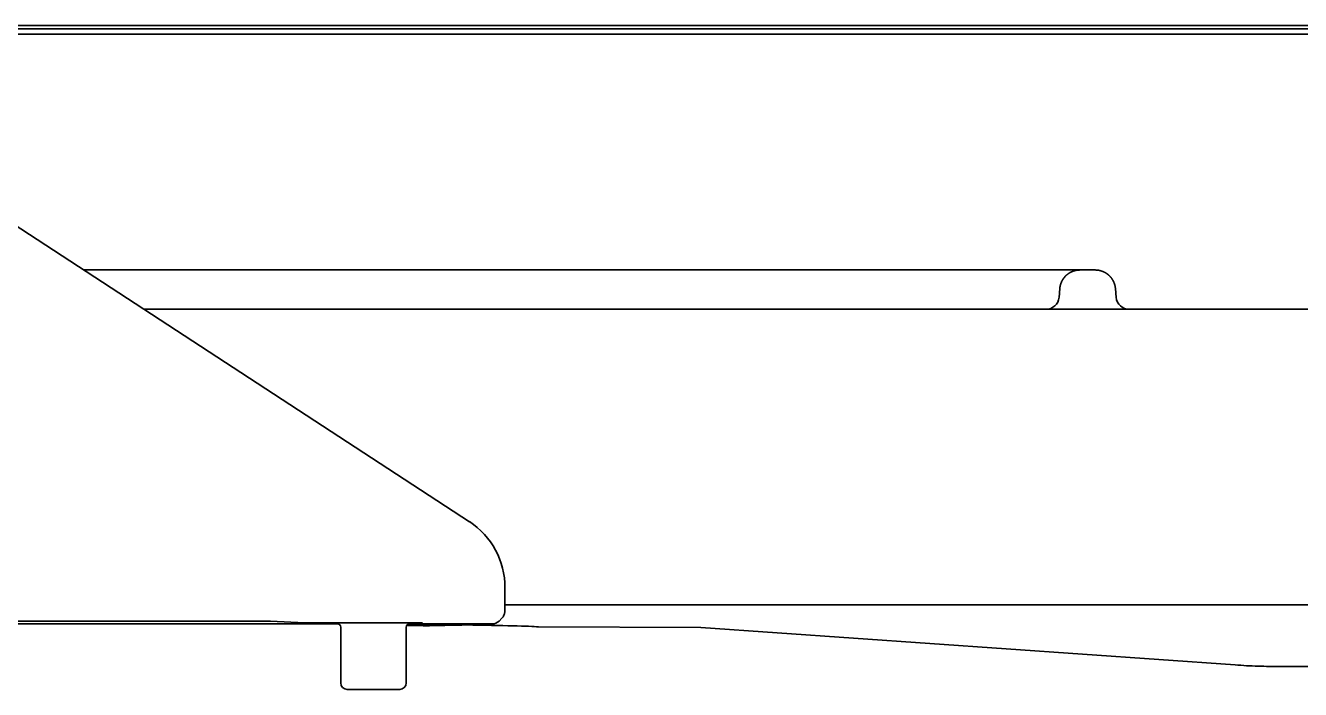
# Model space of a CAD drawing. Extents: x 6336 to 10269, y -393 to 3036.
# Drawn here: x 7774.8 to 7969.4, y 1271 to 1372.3 of the extents above; entities that cross this region are included whole.
import ezdxf

# ---------------------------------------------------------------- set-up
doc = ezdxf.new("R2010")
doc.units = 0
doc.header["$LTSCALE"] = 5
doc.layers.add('1', color=7, linetype='CONTINUOUS', true_color=0xffffff)

msp = doc.modelspace()

# ---------------------------------------------------------------- linework, layer by layer
at = {"layer": '1', "color": 7, "linetype": 'Continuous', "lineweight": 35}
for p, q in [((8105.81, 1372.33), (7477.34, 1372.33)), ((7474.67, 1371.83), (8108.87, 1371.83)), ((7474.67, 1371.03), (8108.87, 1371.03)), ((7737.58, 1365.1), (7842.5, 1296.62)), ((7783.66, 1335.03), (7922.66, 1335.03)), ((7922.66, 1335.03), (7935.71, 1335.03)), ((7935.72, 1335.03), (7938.03, 1335.03)), ((7932.51, 1330.85), (7932.63, 1332.2)), ((7941.12, 1332.2), (7941.24, 1330.85)), ((7792.85, 1329.03), (7832.97, 1329.03)), ((7832.97, 1329.03), (7834.39, 1329.03)), ((7834.39, 1329.03), (7856.25, 1329.03)), ((7857.25, 1329.03), (7878.5, 1329.03)), ((7879.49, 1329.03), (7901.36, 1329.03)), ((7901.36, 1329.03), (7902.78, 1329.03)), ((7902.78, 1329.03), (7981.68, 1329.03)), ((7847.93, 1286.55), (7847.92, 1283.76)), ((7854.06, 1283.95), (7847.93, 1283.95)), ((7863.95, 1283.95), (7854.06, 1283.95)), ((7881.69, 1283.95), (7871.85, 1283.95)), ((7902.33, 1283.95), (7881.69, 1283.95)), ((7902.85, 1283.95), (7902.33, 1283.95)), ((7981.65, 1283.95), (7902.85, 1283.95)), ((7552.53, 1281.03), (7822.37, 1281.03)), ((7812.15, 1281.45), (7554.73, 1281.45)), ((7812.15, 1281.45), (7817.36, 1281.22)), ((7835.36, 1281.18), (7820.28, 1281.18)), ((7832.94, 1280.77), (7835.44, 1280.72)), ((7836.44, 1280.74), (7832.96, 1280.81)), ((7833.01, 1280.87), (7833.01, 1280.87)), ((7833.01, 1280.87), (7835.33, 1280.82)), ((7833.37, 1281.03), (7835.36, 1281.03)), ((7835.25, 1280.84), (7833.83, 1280.86)), ((7835.36, 1280.85), (7835.25, 1280.84)), ((7835.33, 1280.82), (7835.85, 1280.83)), ((7835.64, 1280.86), (7835.36, 1280.85)), ((7835.44, 1280.72), (7836.44, 1280.74)), ((7836.09, 1280.86), (7835.64, 1280.86)), ((7835.85, 1280.83), (7835.88, 1280.84)), ((7835.88, 1280.84), (7836.09, 1280.85)), ((7836.55, 1280.87), (7836.09, 1280.86)), ((7836.09, 1280.85), (7836.53, 1280.85)), ((7836.13, 1280.85), (7836.13, 1280.81)), ((7836.57, 1280.81), (7836.13, 1280.81)), ((7836.13, 1280.81), (7836.63, 1280.8)), ((7836.44, 1280.8), (7836.44, 1280.74)), ((7836.53, 1280.85), (7836.92, 1280.86)), ((7837.19, 1280.87), (7836.55, 1280.87)), ((7837.08, 1280.81), (7836.57, 1280.81)), ((7836.63, 1280.8), (7837.21, 1280.8)), ((7836.92, 1280.86), (7837.32, 1280.86)), ((7837.48, 1280.81), (7837.08, 1280.81)), ((7837.77, 1280.86), (7837.19, 1280.87)), ((7837.21, 1280.8), (7837.85, 1280.8)), ((7837.32, 1280.86), (7837.74, 1280.85)), ((7837.87, 1280.81), (7837.48, 1280.81)), ((7837.74, 1280.85), (7838.08, 1280.85)), ((7838.36, 1280.86), (7837.77, 1280.86)), ((7837.85, 1280.8), (7838.31, 1280.8)), ((7838.31, 1280.82), (7837.87, 1280.81)), ((7838.08, 1280.85), (7838.26, 1280.85)), ((7838.26, 1280.85), (7838.45, 1280.84)), ((7838.31, 1281.03), (7840.08, 1281.03)), ((7838.52, 1280.83), (7838.31, 1280.82)), ((7838.31, 1280.8), (7838.76, 1280.81)), ((7838.72, 1280.85), (7838.36, 1280.86)), ((7838.45, 1280.84), (7838.57, 1280.83)), ((7838.57, 1280.83), (7838.52, 1280.83)), ((7839.01, 1280.84), (7838.72, 1280.85)), ((7838.76, 1280.81), (7839.04, 1280.82)), ((7839.15, 1280.83), (7839.01, 1280.84)), ((7839.04, 1280.82), (7839.15, 1280.83)), ((7843.03, 1281.03), (7845.99, 1281.03)), ((7847.05, 1281.47), (7847.47, 1281.89)), ((7853.05, 1280.58), (7877.82, 1280.47)), ((7822.87, 1272.03), (7822.87, 1280.53)), ((7832.87, 1280.53), (7832.87, 1272.03)), ((7959.39, 1274.77), (7877.82, 1280.47)), ((7972.55, 1274.53), (7966.36, 1274.53)), ((7831.87, 1271.03), (7823.87, 1271.03))]:
    msp.add_line(p, q, dxfattribs=at)
for centre, start, end in [((7930.52, 1331.03), 270, 355), ((7943.23, 1331.03), 185, 270)]:
    msp.add_arc(centre, 2, start, end, dxfattribs=at)
for centre, major_axis, ratio, start_param, end_param in [((7835.93, 1286.55), (6.36, 10.22), 0.99658, 5.267526, 6.261782), ((7822.37, 1280.53), (-0.354, -0.354), 0.999695, 2.356347, 3.926839), ((7833.37, 1280.53), (0.354, -0.354), 0.999695, 2.356347, 3.926839), ((7832.9, 1280.99), (10, -0.04), 0.017452, 5.38361, 6.283185), ((7832.86, 1280.59), (-20.64, 0.09), 0.017455, 3.352523, 4.2555), ((7845.99, 1282.53), (1.06, 1.06), 0.999695, 3.926839, 4.712389), ((7823.87, 1272.03), (0.707, 0.707), 0.999695, 2.356347, 3.926839), ((7831.87, 1272.03), (-0.707, 0.707), 0.999695, 2.356347, 3.926839)]:
    msp.add_ellipse(centre, major_axis=major_axis, ratio=ratio, start_param=start_param, end_param=end_param, dxfattribs=at)
for points, knots in [([(7932.63, 1332.2), (7932.63, 1332.21), (7932.63, 1332.22), (7932.63, 1332.25), (7932.63, 1332.28), (7932.64, 1332.31), (7932.64, 1332.34), (7932.64, 1332.36), (7932.65, 1332.39), (7932.65, 1332.42), (7932.66, 1332.45), (7932.66, 1332.47), (7932.67, 1332.5), (7932.67, 1332.53), (7932.68, 1332.55), (7932.68, 1332.58), (7932.69, 1332.6), (7932.69, 1332.63), (7932.7, 1332.66), (7932.71, 1332.68), (7932.71, 1332.71), (7932.72, 1332.73), (7932.73, 1332.76), (7932.73, 1332.78), (7932.74, 1332.81), (7932.75, 1332.83), (7932.76, 1332.85), (7932.76, 1332.88), (7932.77, 1332.9), (7932.78, 1332.93), (7932.79, 1332.95), (7932.8, 1332.97), (7932.8, 1332.99), (7932.81, 1333.02), (7932.82, 1333.04), (7932.83, 1333.06), (7932.84, 1333.09), (7932.85, 1333.11), (7932.86, 1333.13), (7932.87, 1333.15), (7932.88, 1333.17), (7932.88, 1333.19), (7932.89, 1333.22), (7932.9, 1333.24), (7932.91, 1333.26), (7932.92, 1333.28), (7932.93, 1333.3), (7932.94, 1333.32), (7932.95, 1333.34), (7932.96, 1333.36), (7932.97, 1333.38), (7932.98, 1333.4), (7933, 1333.42), (7933.01, 1333.44), (7933.02, 1333.45), (7933.03, 1333.47), (7933.04, 1333.49), (7933.05, 1333.51), (7933.06, 1333.53), (7933.07, 1333.55), (7933.08, 1333.56), (7933.09, 1333.58), (7933.1, 1333.6), (7933.11, 1333.62), (7933.13, 1333.63), (7933.14, 1333.65), (7933.15, 1333.67), (7933.16, 1333.68), (7933.17, 1333.7), (7933.18, 1333.72), (7933.19, 1333.73), (7933.21, 1333.75), (7933.22, 1333.76), (7933.23, 1333.78), (7933.24, 1333.79), (7933.25, 1333.81), (7933.26, 1333.82), (7933.27, 1333.84), (7933.29, 1333.85), (7933.3, 1333.87), (7933.31, 1333.88), (7933.32, 1333.9), (7933.33, 1333.91), (7933.34, 1333.92), (7933.35, 1333.94), (7933.37, 1333.95), (7933.38, 1333.96), (7933.39, 1333.98), (7933.4, 1333.99), (7933.41, 1334), (7933.42, 1334.02), (7933.44, 1334.03), (7933.45, 1334.04), (7933.46, 1334.05), (7933.47, 1334.06), (7933.48, 1334.08), (7933.49, 1334.09), (7933.5, 1334.1), (7933.51, 1334.11), (7933.53, 1334.12), (7933.54, 1334.13), (7933.55, 1334.14), (7933.56, 1334.16), (7933.57, 1334.17), (7933.58, 1334.18), (7933.59, 1334.19), (7933.6, 1334.2), (7933.61, 1334.21), (7933.64, 1334.23), (7933.67, 1334.26), (7933.72, 1334.3), (7933.76, 1334.34), (7933.81, 1334.37), (7933.86, 1334.41), (7933.91, 1334.44), (7933.95, 1334.48), (7934, 1334.51), (7934.05, 1334.54), (7934.1, 1334.58), (7934.15, 1334.61), (7934.21, 1334.63), (7934.26, 1334.66), (7934.31, 1334.69), (7934.36, 1334.72), (7934.41, 1334.74), (7934.47, 1334.76), (7934.52, 1334.79), (7934.57, 1334.81), (7934.63, 1334.83), (7934.68, 1334.85), (7934.73, 1334.87), (7934.79, 1334.89), (7934.84, 1334.9), (7934.9, 1334.92), (7934.95, 1334.93), (7935.01, 1334.94), (7935.06, 1334.96), (7935.12, 1334.97), (7935.17, 1334.98), (7935.23, 1334.99), (7935.28, 1335), (7935.33, 1335), (7935.39, 1335.01), (7935.44, 1335.01), (7935.5, 1335.02), (7935.55, 1335.02), (7935.61, 1335.02), (7935.66, 1335.03), (7935.7, 1335.03), (7935.72, 1335.03)], [0, 0, 0, 0, 0.006178, 0.012328, 0.01845, 0.024544, 0.03061, 0.036648, 0.042657, 0.048639, 0.054592, 0.060517, 0.066414, 0.072283, 0.078124, 0.083937, 0.089722, 0.095478, 0.101206, 0.106907, 0.112579, 0.118223, 0.123839, 0.129427, 0.134986, 0.140518, 0.146021, 0.151496, 0.156944, 0.162363, 0.167754, 0.173117, 0.178451, 0.183758, 0.189036, 0.194287, 0.199509, 0.204703, 0.209869, 0.215007, 0.220117, 0.225198, 0.230252, 0.235277, 0.240275, 0.245244, 0.250185, 0.255098, 0.259983, 0.26484, 0.269668, 0.274469, 0.279241, 0.283985, 0.288701, 0.293389, 0.298049, 0.302681, 0.307285, 0.31186, 0.316408, 0.320927, 0.325418, 0.329881, 0.334316, 0.338723, 0.343102, 0.347452, 0.351775, 0.356069, 0.360335, 0.364574, 0.368784, 0.372966, 0.377119, 0.381245, 0.385343, 0.389412, 0.393453, 0.397466, 0.401452, 0.405409, 0.409337, 0.413238, 0.417111, 0.420955, 0.424772, 0.42856, 0.43232, 0.436052, 0.439756, 0.443432, 0.447079, 0.450699, 0.45429, 0.457854, 0.461389, 0.464896, 0.468375, 0.471826, 0.475249, 0.478643, 0.48201, 0.485348, 0.488659, 0.491941, 0.495195, 0.498421, 0.501619, 0.514817, 0.527978, 0.541102, 0.554187, 0.567234, 0.580243, 0.593214, 0.606147, 0.619043, 0.6319, 0.64472, 0.657501, 0.670245, 0.682951, 0.695618, 0.708248, 0.72084, 0.733394, 0.745911, 0.758389, 0.770829, 0.783232, 0.795596, 0.807923, 0.820212, 0.832463, 0.844676, 0.856851, 0.868988, 0.881088, 0.893149, 0.905173, 0.917159, 0.929107, 0.941017, 0.952889, 0.964724, 0.97652, 0.988279, 1, 1, 1, 1]), ([(7938.03, 1335.03), (7938.05, 1335.03), (7938.08, 1335.03), (7938.14, 1335.02), (7938.19, 1335.02), (7938.25, 1335.02), (7938.3, 1335.01), (7938.35, 1335.01), (7938.41, 1335), (7938.46, 1335), (7938.51, 1334.99), (7938.57, 1334.98), (7938.62, 1334.97), (7938.68, 1334.96), (7938.73, 1334.95), (7938.78, 1334.93), (7938.83, 1334.92), (7938.89, 1334.91), (7938.94, 1334.89), (7938.99, 1334.87), (7939.04, 1334.86), (7939.09, 1334.84), (7939.14, 1334.82), (7939.19, 1334.8), (7939.24, 1334.78), (7939.29, 1334.76), (7939.34, 1334.74), (7939.39, 1334.71), (7939.44, 1334.69), (7939.49, 1334.66), (7939.54, 1334.64), (7939.58, 1334.61), (7939.63, 1334.58), (7939.68, 1334.55), (7939.72, 1334.52), (7939.77, 1334.49), (7939.81, 1334.46), (7939.86, 1334.43), (7939.9, 1334.4), (7939.94, 1334.37), (7939.99, 1334.33), (7940.03, 1334.3), (7940.07, 1334.26), (7940.12, 1334.22), (7940.16, 1334.18), (7940.2, 1334.14), (7940.24, 1334.11), (7940.28, 1334.07), (7940.31, 1334.03), (7940.35, 1333.99), (7940.38, 1333.95), (7940.42, 1333.9), (7940.45, 1333.86), (7940.48, 1333.82), (7940.51, 1333.78), (7940.55, 1333.74), (7940.57, 1333.7), (7940.6, 1333.66), (7940.63, 1333.62), (7940.66, 1333.58), (7940.68, 1333.54), (7940.7, 1333.5), (7940.73, 1333.46), (7940.75, 1333.42), (7940.77, 1333.38), (7940.79, 1333.34), (7940.81, 1333.3), (7940.83, 1333.26), (7940.85, 1333.22), (7940.87, 1333.18), (7940.88, 1333.14), (7940.9, 1333.1), (7940.92, 1333.06), (7940.93, 1333.03), (7940.94, 1332.99), (7940.96, 1332.95), (7940.97, 1332.91), (7940.98, 1332.88), (7940.99, 1332.84), (7941, 1332.81), (7941.01, 1332.77), (7941.02, 1332.74), (7941.03, 1332.7), (7941.04, 1332.67), (7941.05, 1332.64), (7941.06, 1332.6), (7941.06, 1332.57), (7941.07, 1332.54), (7941.08, 1332.51), (7941.08, 1332.48), (7941.09, 1332.45), (7941.09, 1332.42), (7941.1, 1332.39), (7941.1, 1332.36), (7941.11, 1332.33), (7941.11, 1332.3), (7941.11, 1332.28), (7941.12, 1332.25), (7941.12, 1332.22), (7941.12, 1332.2), (7941.12, 1332.2)], [0, 0, 0, 0, 0.011799, 0.023598, 0.035396, 0.047195, 0.058994, 0.070793, 0.082592, 0.094391, 0.10619, 0.117989, 0.129789, 0.141588, 0.153387, 0.165186, 0.176986, 0.188785, 0.200585, 0.212384, 0.224184, 0.235984, 0.247783, 0.259583, 0.271383, 0.283183, 0.294983, 0.306784, 0.318584, 0.330384, 0.342185, 0.353985, 0.365786, 0.377587, 0.389388, 0.401189, 0.41299, 0.424791, 0.436592, 0.448394, 0.460195, 0.471997, 0.484606, 0.497091, 0.509454, 0.521694, 0.53381, 0.545804, 0.557675, 0.569423, 0.581047, 0.592549, 0.603928, 0.615183, 0.626316, 0.637326, 0.648213, 0.658976, 0.669617, 0.680135, 0.69053, 0.700802, 0.71095, 0.720976, 0.730879, 0.740659, 0.750316, 0.759849, 0.76926, 0.778548, 0.787713, 0.796755, 0.805674, 0.81447, 0.823143, 0.831693, 0.84012, 0.848424, 0.856605, 0.864663, 0.872598, 0.88041, 0.888099, 0.895665, 0.903108, 0.910428, 0.917626, 0.9247, 0.931651, 0.938479, 0.945185, 0.951767, 0.958227, 0.964563, 0.970777, 0.976867, 0.982835, 0.988679, 0.994401, 1, 1, 1, 1]), ([(7856.25, 1329.03), (7856.28, 1329.03), (7856.31, 1329.03), (7856.36, 1329.03), (7856.39, 1329.03), (7856.47, 1329.03), (7856.57, 1329.03), (7856.67, 1329.03), (7856.74, 1329.03), (7856.76, 1329.03), (7856.81, 1329.03), (7856.85, 1329.03), (7856.89, 1329.03), (7856.94, 1329.03), (7856.96, 1329.03), (7857.01, 1329.03), (7857.09, 1329.03), (7857.18, 1329.03), (7857.23, 1329.03), (7857.25, 1329.03)], [0, 0, 0, 0, 0.0625, 0.0625, 0.125, 0.125, 0.25, 0.375, 0.375, 0.4375, 0.4375, 0.5, 0.5625, 0.5625, 0.625, 0.625, 0.75, 0.875, 1, 1, 1, 1]), ([(7878.5, 1329.03), (7878.51, 1329.03), (7878.52, 1329.03), (7878.54, 1329.03), (7878.56, 1329.03), (7878.6, 1329.03), (7878.66, 1329.03), (7878.73, 1329.03), (7878.79, 1329.03), (7878.81, 1329.03), (7878.85, 1329.03), (7878.89, 1329.03), (7878.94, 1329.03), (7878.98, 1329.03), (7879.01, 1329.03), (7879.08, 1329.03), (7879.17, 1329.03), (7879.28, 1329.03), (7879.38, 1329.03), (7879.44, 1329.03), (7879.49, 1329.03)], [0, 0, 0, 0, 0.0625, 0.0625, 0.125, 0.125, 0.25, 0.375, 0.375, 0.4375, 0.4375, 0.5, 0.5625, 0.5625, 0.625, 0.625, 0.75, 0.875, 0.875, 1, 1, 1, 1]), ([(7847.47, 1281.89), (7847.61, 1282.03), (7847.75, 1282.24), (7847.86, 1282.54), (7847.89, 1282.71), (7847.9, 1282.82), (7847.91, 1282.89), (7847.92, 1283.01), (7847.92, 1283.22), (7847.92, 1283.53), (7847.92, 1283.7), (7847.92, 1283.75)], [0, 0, 0, 0, 0.242597, 0.33156, 0.412303, 0.457999, 0.497112, 0.565187, 0.769198, 0.936729, 1, 1, 1, 1]), ([(7871.85, 1283.94), (7871.53, 1283.94), (7870.87, 1283.94), (7870.21, 1283.94), (7869.72, 1283.94), (7869.55, 1283.94), (7869.22, 1283.94), (7869.05, 1283.94), (7868.56, 1283.94), (7868.23, 1283.94), (7867.24, 1283.94), (7866.58, 1283.94), (7865.59, 1283.94), (7865.26, 1283.94), (7864.6, 1283.94), (7864.28, 1283.94), (7863.95, 1283.94)], [0, 0, 0, 0, 0.125, 0.25, 0.25, 0.3125, 0.3125, 0.375, 0.375, 0.5, 0.5, 0.75, 0.75, 0.875, 0.875, 1, 1, 1, 1]), ([(7835.36, 1281.03), (7835.36, 1281.03), (7835.38, 1281.03), (7835.41, 1281.03), (7835.44, 1281.03), (7835.47, 1281.03), (7835.49, 1281.03), (7835.52, 1281.03), (7835.55, 1281.03), (7835.58, 1281.03), (7835.6, 1281.03), (7835.63, 1281.03), (7835.66, 1281.03), (7835.69, 1281.03), (7835.71, 1281.03), (7835.74, 1281.03), (7835.77, 1281.03), (7835.8, 1281.03), (7835.82, 1281.03), (7835.85, 1281.03), (7835.88, 1281.03), (7835.91, 1281.03), (7835.93, 1281.03), (7835.96, 1281.03), (7835.99, 1281.03), (7836.02, 1281.03), (7836.04, 1281.03), (7836.07, 1281.03), (7836.1, 1281.03), (7836.13, 1281.03), (7836.15, 1281.03), (7836.18, 1281.03), (7836.21, 1281.03), (7836.23, 1281.03), (7836.26, 1281.03), (7836.29, 1281.03), (7836.36, 1281.03), (7836.48, 1281.03), (7836.64, 1281.03), (7836.79, 1281.03), (7836.94, 1281.03), (7837.08, 1281.03), (7837.22, 1281.03), (7837.35, 1281.03), (7837.47, 1281.03), (7837.59, 1281.03), (7837.71, 1281.03), (7837.82, 1281.03), (7837.9, 1281.03), (7837.97, 1281.03), (7838.02, 1281.03), (7838.07, 1281.03), (7838.12, 1281.03), (7838.15, 1281.03), (7838.16, 1281.03), (7838.17, 1281.03), (7838.17, 1281.03), (7838.18, 1281.03), (7838.19, 1281.03), (7838.2, 1281.03), (7838.2, 1281.03), (7838.21, 1281.03), (7838.22, 1281.03), (7838.23, 1281.03), (7838.24, 1281.03), (7838.26, 1281.03), (7838.27, 1281.03), (7838.28, 1281.03), (7838.29, 1281.03), (7838.3, 1281.03), (7838.31, 1281.03), (7838.31, 1281.03)], [0, 0, 0, 0, 0.006582, 0.013168, 0.019758, 0.026352, 0.032951, 0.039554, 0.046162, 0.052774, 0.059391, 0.066014, 0.072642, 0.079275, 0.085913, 0.092557, 0.099207, 0.105863, 0.112524, 0.119192, 0.125865, 0.132545, 0.139231, 0.145924, 0.152623, 0.159329, 0.166042, 0.172761, 0.179488, 0.186221, 0.192961, 0.199709, 0.206464, 0.213226, 0.219996, 0.226773, 0.233557, 0.274608, 0.315619, 0.35662, 0.397648, 0.438748, 0.479974, 0.519041, 0.559474, 0.601248, 0.644339, 0.68873, 0.734412, 0.760033, 0.78593, 0.812112, 0.838592, 0.865383, 0.867669, 0.870682, 0.874418, 0.878874, 0.884047, 0.889931, 0.896522, 0.903815, 0.911803, 0.92048, 0.92984, 0.939877, 0.950584, 0.961955, 0.973984, 0.986668, 1, 1, 1, 1]), ([(7840.08, 1281.03), (7840.08, 1281.03), (7840.09, 1281.03), (7840.09, 1281.03), (7840.1, 1281.03), (7840.1, 1281.03), (7840.11, 1281.03), (7840.11, 1281.03), (7840.12, 1281.03), (7840.12, 1281.03), (7840.13, 1281.03), (7840.13, 1281.03), (7840.14, 1281.03), (7840.14, 1281.03), (7840.15, 1281.03), (7840.15, 1281.03), (7840.16, 1281.03), (7840.16, 1281.03), (7840.17, 1281.03), (7840.17, 1281.03), (7840.18, 1281.03), (7840.18, 1281.03), (7840.19, 1281.03), (7840.19, 1281.03), (7840.2, 1281.03), (7840.2, 1281.03), (7840.2, 1281.03), (7840.21, 1281.03), (7840.21, 1281.03), (7840.21, 1281.03), (7840.22, 1281.03), (7840.22, 1281.03), (7840.22, 1281.03), (7840.22, 1281.03), (7840.23, 1281.03), (7840.23, 1281.03), (7840.24, 1281.03), (7840.25, 1281.03), (7840.27, 1281.03), (7840.29, 1281.03), (7840.32, 1281.03), (7840.34, 1281.03), (7840.37, 1281.03), (7840.39, 1281.03), (7840.42, 1281.03), (7840.44, 1281.03), (7840.51, 1281.03), (7840.63, 1281.03), (7840.8, 1281.03), (7840.98, 1281.03), (7841.14, 1281.03), (7841.29, 1281.03), (7841.41, 1281.03), (7841.54, 1281.03), (7841.67, 1281.03), (7841.8, 1281.03), (7841.93, 1281.03), (7842.04, 1281.03), (7842.12, 1281.03), (7842.18, 1281.03), (7842.23, 1281.03), (7842.28, 1281.03), (7842.34, 1281.03), (7842.39, 1281.03), (7842.44, 1281.03), (7842.5, 1281.03), (7842.55, 1281.03), (7842.6, 1281.03), (7842.66, 1281.03), (7842.71, 1281.03), (7842.77, 1281.03), (7842.82, 1281.03), (7842.87, 1281.03), (7842.93, 1281.03), (7842.98, 1281.03), (7843.02, 1281.03), (7843.03, 1281.03)], [0, 0, 0, 0, 0.006462, 0.012777, 0.018944, 0.024963, 0.030832, 0.036553, 0.042124, 0.047544, 0.052813, 0.05793, 0.062896, 0.067708, 0.072366, 0.07687, 0.081218, 0.085411, 0.089447, 0.093326, 0.097047, 0.10061, 0.104013, 0.107257, 0.11034, 0.113262, 0.116023, 0.118621, 0.121057, 0.123329, 0.125439, 0.127384, 0.129164, 0.13078, 0.132231, 0.133516, 0.134635, 0.148074, 0.161433, 0.174714, 0.187919, 0.20105, 0.214108, 0.227095, 0.240012, 0.25286, 0.26564, 0.333697, 0.398831, 0.460987, 0.520084, 0.55535, 0.590493, 0.625548, 0.660543, 0.695501, 0.730444, 0.76539, 0.778693, 0.791962, 0.805197, 0.818398, 0.831566, 0.844701, 0.857804, 0.870875, 0.883915, 0.896924, 0.909904, 0.922854, 0.935777, 0.948672, 0.961541, 0.974384, 0.987204, 1, 1, 1, 1]), ([(7966.36, 1274.53), (7965.78, 1274.53), (7965.2, 1274.53), (7964.04, 1274.55), (7963.46, 1274.57), (7962.29, 1274.61), (7961.71, 1274.63), (7960.55, 1274.69), (7959.97, 1274.73), (7959.39, 1274.77)], [0, 0, 0, 0, 0.25, 0.25, 0.5, 0.5, 0.75, 0.75, 1, 1, 1, 1])]:
    msp.add_open_spline(points, degree=3, knots=knots, dxfattribs=at)
msp.add_open_spline([(7820.28, 1281.18), (7818.94, 1281.18), (7817.66, 1281.2), (7817.36, 1281.22)], degree=3, dxfattribs=at)

doc.saveas('drawing.dxf')
